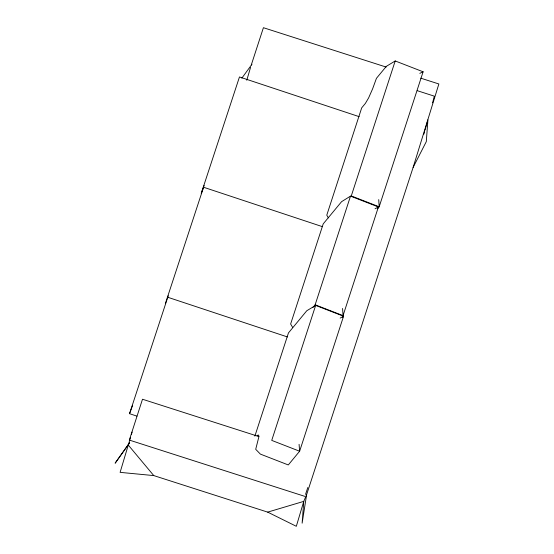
<?xml version="1.0" encoding="UTF-8"?>
<svg xmlns="http://www.w3.org/2000/svg" width="554" height="554" viewBox="0 0 554 554"><rect width="100%" height="100%" fill="white"/><g stroke="black" fill="none" stroke-linecap="round" stroke-linejoin="round"><path stroke-width="0.83" d="M306.632 494.625L302.131 523.177L303.765 501.37L306.632 494.625L413.125 167.398L438.865 83.973L420.742 78.162M432.577 102.815L434.336 96.167L417.231 90.676M423.879 134.137L424.558 131.755M425.008 130.162L427.93 119.83L426.296 141.637L413.125 167.398M267.686 512.125L303.765 501.37L296.321 526.3L267.686 512.125L153.77 475.588L120.107 472.361L130.453 437.757M131.409 434.495L132.122 432.051M246.786 80.261L250.54 67.429M251.267 65.012L263.413 27.7L386.145 67.062M136.914 416.123L129.539 413.679L168.264 295.753M165.341 303.661L203.574 187.245L322.442 226.662M254.868 436.13L288.454 332.926L306.798 310.732L315.662 305.399L343.563 316.237L299.631 451.226L288.288 464.945L260.387 454.107L255.706 449.301L258.746 437.348L258.746 435.486L258.219 434.959L257.188 435.804M315.143 304.79L350.509 196.13L378.403 206.961L343.044 315.621L315.143 304.79L312.941 307.449M315.662 305.399L271.73 440.388L299.631 451.226L299.084 444.336M395.21 60.954L351.284 195.943L379.178 206.781L423.111 71.791L395.21 60.954L386.325 66.362L376.436 78.322L372.648 88.758L368.59 97.954L365.349 103.446L361.693 107.871L326.777 215.16L328.377 217.861M307.816 487.506L305.517 494.403M204.156 185.472L201.234 193.374L239.466 76.958L359.151 116.652M129.539 413.679L132.461 405.77M129.414 442.951L115.135 463.199L129.511 442.958M241.835 78.176L251.966 64.25M377.302 208.29L378.403 206.961L375.03 208.775M377.53 208.775L379.178 206.781L378.728 199.606M342.462 317.567L343.563 316.237L340.17 318.086M350.509 196.13L341.576 201.677L323.224 223.864L290.635 324.007L292.637 327.379M419.814 73.357L423.111 71.791M259.016 436.614L142.496 399.24L129.324 440.077L304.783 496.349M167.772 297.263L287.457 336.95M128.306 445.091L153.77 475.588M342.587 308.446L343.044 315.621"/></g></svg>
